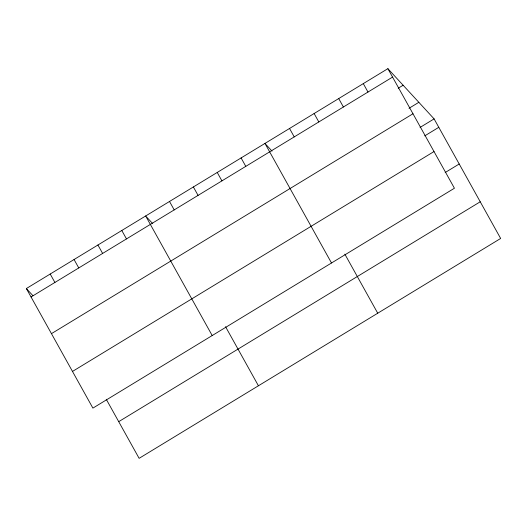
<?xml version="1.0" encoding="UTF-8"?>
<svg xmlns="http://www.w3.org/2000/svg" width="527" height="527" viewBox="0 0 527 527"><rect width="100%" height="100%" fill="white"/><g stroke="black" fill="none" stroke-linecap="round" stroke-linejoin="round"><path stroke-width="0.79" d="M387.879 68.668L454.426 188.231L92.897 408.109L26.35 288.539L387.879 68.668L434.103 118.891L500.65 238.461L139.121 458.332L106.25 399.268M31.04 296.971L392.569 77.094M398.214 88.233L403.129 85.242M409.011 108.298L418.846 102.317M51.455 333.644L412.984 113.766M420.052 127.435L434.103 118.891M424.742 135.867L438.793 127.323M72.489 371.43L434.011 151.552M445.157 172.54L459.208 163.996M118.713 421.659L480.235 201.782M272.037 151.117L264.956 143.423L331.509 262.986M152.738 223.679L145.656 215.984L212.203 335.547M26.35 288.539L32.885 295.647M363.294 83.615L367.984 92.047M338.709 98.569L343.4 106.994M314.125 113.522L318.815 121.948M289.54 128.469L294.231 136.901M344.856 254.152L377.734 313.216M241.096 157.935L245.786 166.361M217.236 172.448L221.926 180.873M193.376 186.96L198.066 195.385M169.516 201.472L174.206 209.898M225.549 326.707L258.428 385.777M121.79 230.497L126.487 238.922M97.93 245.009L102.627 253.434M74.07 259.521L78.76 267.947M50.21 274.033L54.9 282.459"/></g></svg>
